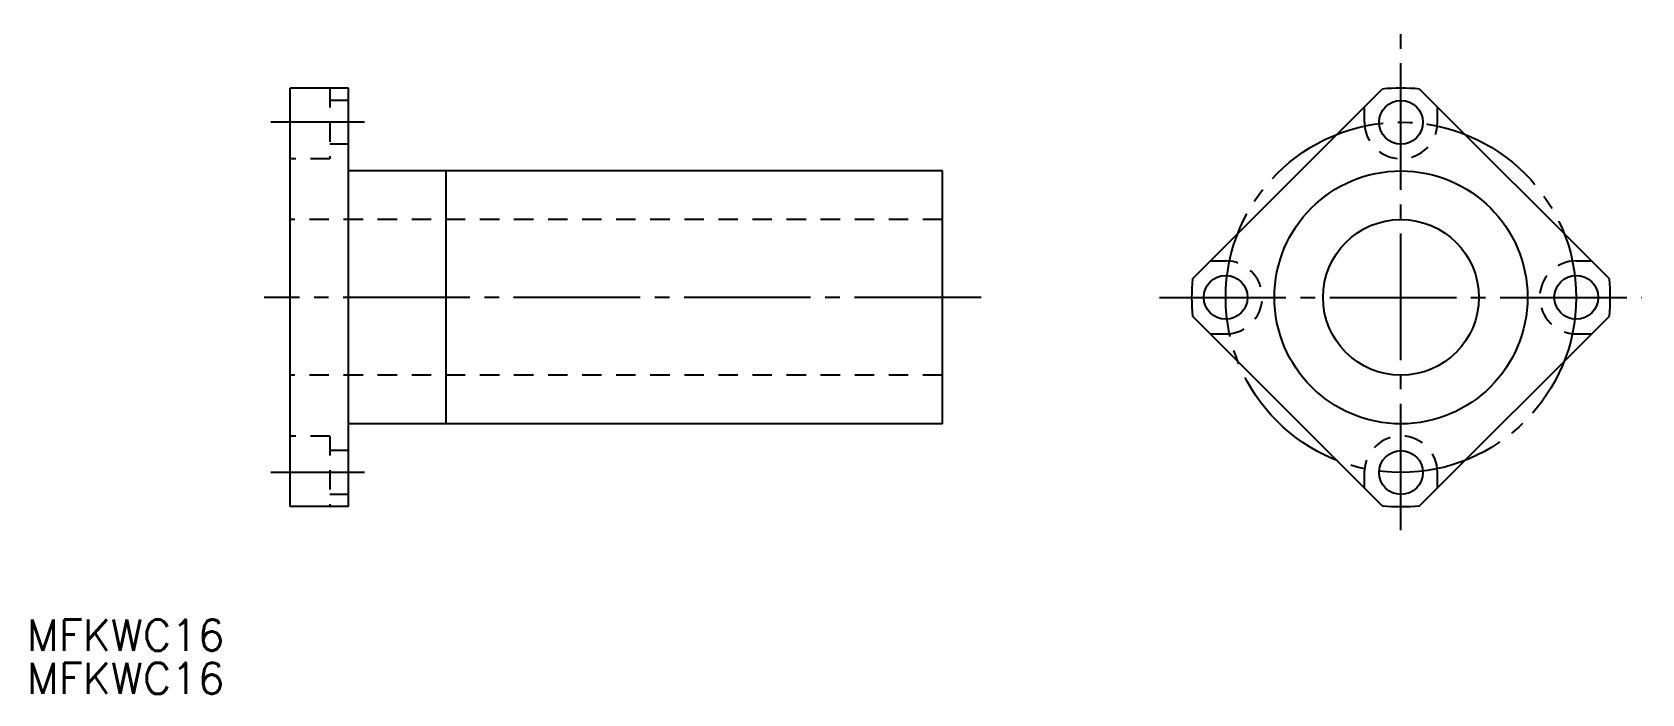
# Model space of a CAD drawing. Extents: x 80 to 245, y 139 to 207.
import ezdxf

# ---------------------------------------------------------------- set-up
doc = ezdxf.new("R2010")
doc.units = 0
doc.linetypes.add('CENTER', pattern=[17.5, 13, -1.5, 1.5, -1.5])
doc.linetypes.add('DASHED', pattern=[3.5, 2, -1.5])
doc.layers.get('0').update_dxf_attribs({"linetype": 'CONTINUOUS'})
doc.layers.add('CENTER', color=1, linetype='CENTER')
doc.styles.get("Standard").update_dxf_attribs({"font": 'txt.shx', "bigfont": '@extfont2.shx'})

msp = doc.modelspace()

# ---------------------------------------------------------------- linework, layer by layer
at = {"color": 7, "linetype": 'CONTINUOUS'}
for p, q in [((112.54, 200.95), (106.54, 200.95)), ((106.54, 157.95), (106.54, 200.95)), ((112.54, 157.95), (112.54, 200.95)), ((199.23, 181.37), (218.72, 200.86)), ((242.06, 181.37), (222.56, 200.86)), ((173.54, 192.45), (112.54, 192.45)), ((122.54, 192.45), (122.54, 166.45)), ((173.54, 166.45), (173.54, 192.45)), ((218.72, 158.03), (199.23, 177.52)), ((222.56, 158.03), (242.06, 177.52)), ((173.54, 166.45), (112.54, 166.45)), ((112.54, 157.95), (106.54, 157.95))]:
    msp.add_line(p, q, dxfattribs=at)
at = {"color": 3, "linetype": 'DASHED'}
for p, q in [((110.64, 200.95), (110.64, 193.7)), ((112.54, 199.7), (110.64, 199.7)), ((216.89, 197.45), (216.89, 199.03)), ((224.39, 197.45), (224.39, 199.03)), ((112.54, 195.2), (110.64, 195.2)), ((110.64, 193.7), (106.54, 193.7)), ((173.54, 187.45), (106.54, 187.45)), ((201.06, 183.2), (202.64, 183.2)), ((238.64, 183.2), (240.23, 183.2)), ((201.06, 175.7), (202.64, 175.7)), ((238.64, 175.7), (240.23, 175.7)), ((173.54, 171.45), (106.54, 171.45)), ((110.64, 165.2), (106.54, 165.2)), ((110.64, 165.2), (110.64, 157.95)), ((112.54, 163.7), (110.64, 163.7)), ((216.89, 159.86), (216.89, 161.63)), ((224.39, 159.86), (224.39, 161.45)), ((112.54, 159.2), (110.64, 159.2))]:
    msp.add_line(p, q, dxfattribs=at)
at = {"color": 7, "linetype": 'CONTINUOUS'}
for centre, radius in [((220.64, 197.45), 2.25), ((220.64, 179.45), 13), ((220.64, 179.45), 8), ((202.64, 179.45), 2.25), ((238.64, 179.45), 2.25), ((220.64, 161.45), 2.25)]:
    msp.add_circle(centre, radius, dxfattribs=at)
for start, end in [(84.8753, 95.1247), (174.8753, 185.1247), (354.8753, 5.1247), (264.8753, 275.1247)]:
    msp.add_arc((220.64, 179.45), 21.5, start, end, dxfattribs=at)
at = {"color": 3, "linetype": 'DASHED'}
for centre, start, end in [((220.64, 197.45), 180, 0), ((202.64, 179.45), 270, 90), ((238.64, 179.45), 90, 270), ((220.64, 161.45), 0, 177.2397)]:
    msp.add_arc(centre, 3.75, start, end, dxfattribs=at)
at = {"layer": 'CENTER', "color": 1, "linetype": 'CENTER'}
for p, q in [((220.64, 155.51), (220.64, 206.71)), ((114.2, 197.45), (104.57, 197.45)), ((177.51, 179.45), (103.88, 179.45)), ((195.83, 179.45), (245.38, 179.45)), ((114.2, 161.45), (104.57, 161.45))]:
    msp.add_line(p, q, dxfattribs=at)
msp.add_circle((220.64, 179.45), 18, dxfattribs=at)

# ---------------------------------------------------------------- texts
at = {"color": 7, "linetype": 'CONTINUOUS'}
for p in [(79.51, 143.14), (79.51, 138.7)]:
    msp.add_text('MFKWC16', height=3.2, dxfattribs=at).set_placement(p)

doc.saveas('drawing.dxf')
